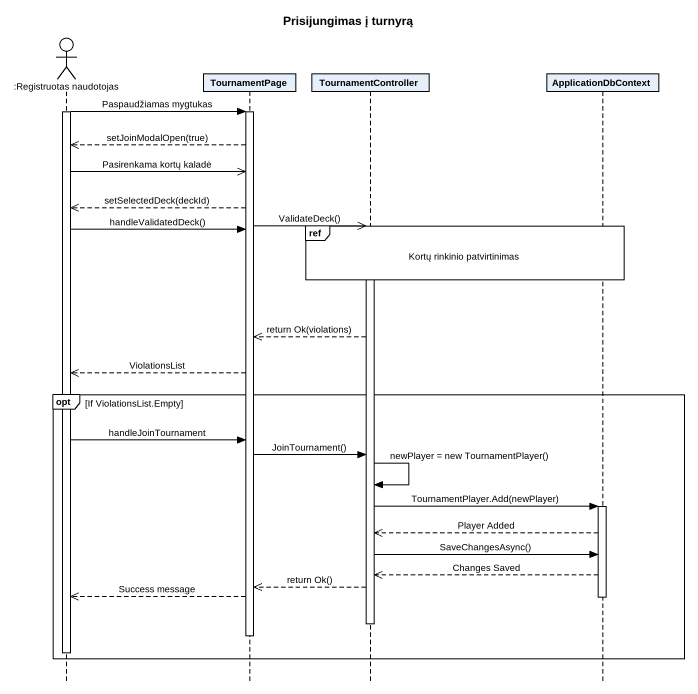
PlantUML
@startuml
title Prisijungimas į turnyrą
hide footbox
actor ":Registruotas naudotojas" as Registruotas_naudotojas
participant TournamentPage
participant TournamentController
participant ApplicationDbContext

activate Registruotas_naudotojas
Registruotas_naudotojas -> TournamentPage : Paspaudžiamas mygtukas
activate TournamentPage
TournamentPage -->> Registruotas_naudotojas : setJoinModalOpen(true)
Registruotas_naudotojas ->> TournamentPage : Pasirenkama kortų kaladė
TournamentPage -->> Registruotas_naudotojas : setSelectedDeck(deckId)
ref over TournamentController, ApplicationDbContext : Kortų rinkinio patvirtinimas
TournamentPage ->> TournamentController : ValidateDeck()
activate TournamentController
Registruotas_naudotojas -> TournamentPage : handleValidatedDeck()
TournamentController -->> TournamentPage : return Ok(violations)
TournamentPage -->> Registruotas_naudotojas : ViolationsList
opt If ViolationsList.Empty
  Registruotas_naudotojas -> TournamentPage : handleJoinTournament
  TournamentPage -> TournamentController : JoinTournament()
  TournamentController -> TournamentController : newPlayer = new TournamentPlayer()
  TournamentController -> ApplicationDbContext : TournamentPlayer.Add(newPlayer)
  activate ApplicationDbContext
  ApplicationDbContext -->> TournamentController : Player Added
  TournamentController -> ApplicationDbContext : SaveChangesAsync()
  ApplicationDbContext -->> TournamentController : Changes Saved
  TournamentController -->> TournamentPage : return Ok()
  TournamentPage -->> Registruotas_naudotojas : Success message
  deactivate ApplicationDbContext
  deactivate TournamentController
  deactivate TournamentPage
  deactivate Registruotas_naudotojas
end
@enduml
